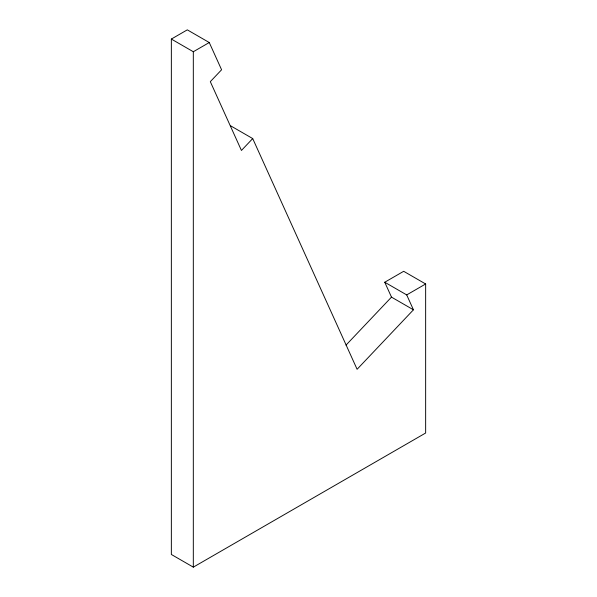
<?xml version="1.0" encoding="UTF-8"?>
<svg xmlns="http://www.w3.org/2000/svg" width="597" height="597" viewBox="0 0 597 597"><rect width="100%" height="100%" fill="white"/><g stroke="black" fill="none" stroke-linecap="round" stroke-linejoin="round"><path stroke-width="0.9" d="M252.71 138.571L241.434 150.451L210.308 81.655L221.591 69.774L209.263 42.529L187.301 29.85L171.354 39.059L171.354 554.471L193.316 567.15L425.646 433.012L425.646 283.978L403.684 271.299L384.752 282.232L391.49 297.127L413.445 309.806L357.096 369.289L252.71 138.571L230.755 125.892M346.021 345.118L391.49 297.127M171.354 39.059L193.316 51.738L209.263 42.529M384.752 282.232L406.706 294.911L425.646 283.978M406.706 294.911L413.445 309.806M193.316 51.738L193.316 567.15"/></g></svg>
